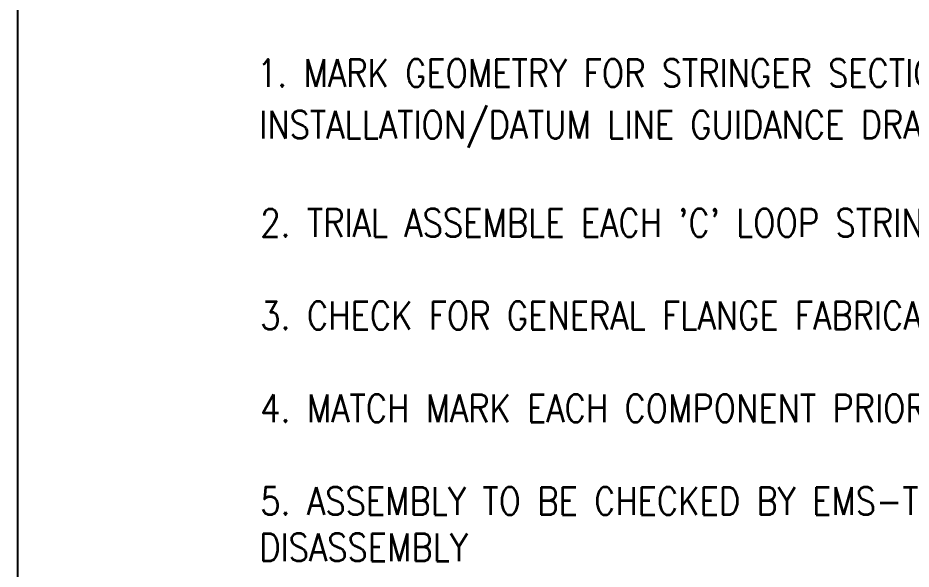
# Model space of a CAD drawing. Extents: x 0 to 13716, y 0 to 9144.
# Drawn here: x 5131 to 6670, y 4317 to 5268 of the extents above; entities that cross this region are included whole.
import ezdxf

# ---------------------------------------------------------------- set-up
doc = ezdxf.new("R2010")
doc.units = 0
doc.header["$LTSCALE"] = 8
doc.layers.add('EMS_OBJECT', color=2, linetype='CONTINUOUS')
doc.layers.add('EMS_TXT', color=2, linetype='CONTINUOUS')
doc.styles.add('EMS_M30', font='Romans.shx', dxfattribs={"width": 0.85, "height": 75})

# ---------------------------------------------------------------- blocks, each defined once
blk = doc.blocks.new('*U158')
at = {"layer": 'EMS_TXT', "style": 'EMS_M30', "width": 0.85}
for s, p in [("1. MARK GEOMETRY FOR STRINGER SECTIONS ON LEVEL FLOOR.  SEE 'C' LOOP", (5542.6, 5148.9)), ('INSTALLATION/DATUM LINE GUIDANCE DRAWING.', (5546.5, 5059.8)), ("2. TRIAL ASSEMBLE EACH 'C' LOOP STRINGER SECTION AS PER ASSEMBLY DRAWING.", (5548.4, 4890.6)), ('3. CHECK FOR GENERAL FLANGE FABRICATION AND FIT-UP. REPAIR ANY PROBLEMS.', (5548.4, 4730.6)), ('4. MATCH MARK EACH COMPONENT PRIOR TO DISASSEMBLY.', (5548.4, 4570.6)), ('5. ASSEMBLY TO BE CHECKED BY EMS-TECH FIELD REPRESENTATIVE PRIOR TO', (5548.4, 4410.6)), ('DISASSEMBLY', (5546.5, 4330.6))]:
    blk.add_text(s, height=48, dxfattribs=at).set_placement(p)

msp = doc.modelspace()

# ---------------------------------------------------------------- linework, layer by layer
at = {"layer": 'EMS_OBJECT'}
msp.add_line((5130.504, 4303.423), (5130.504, 8953.5), dxfattribs=at)

# ---------------------------------------------------------------- block references
msp.add_blockref('*U158', (0, 0), dxfattribs=at)

doc.saveas('drawing.dxf')
